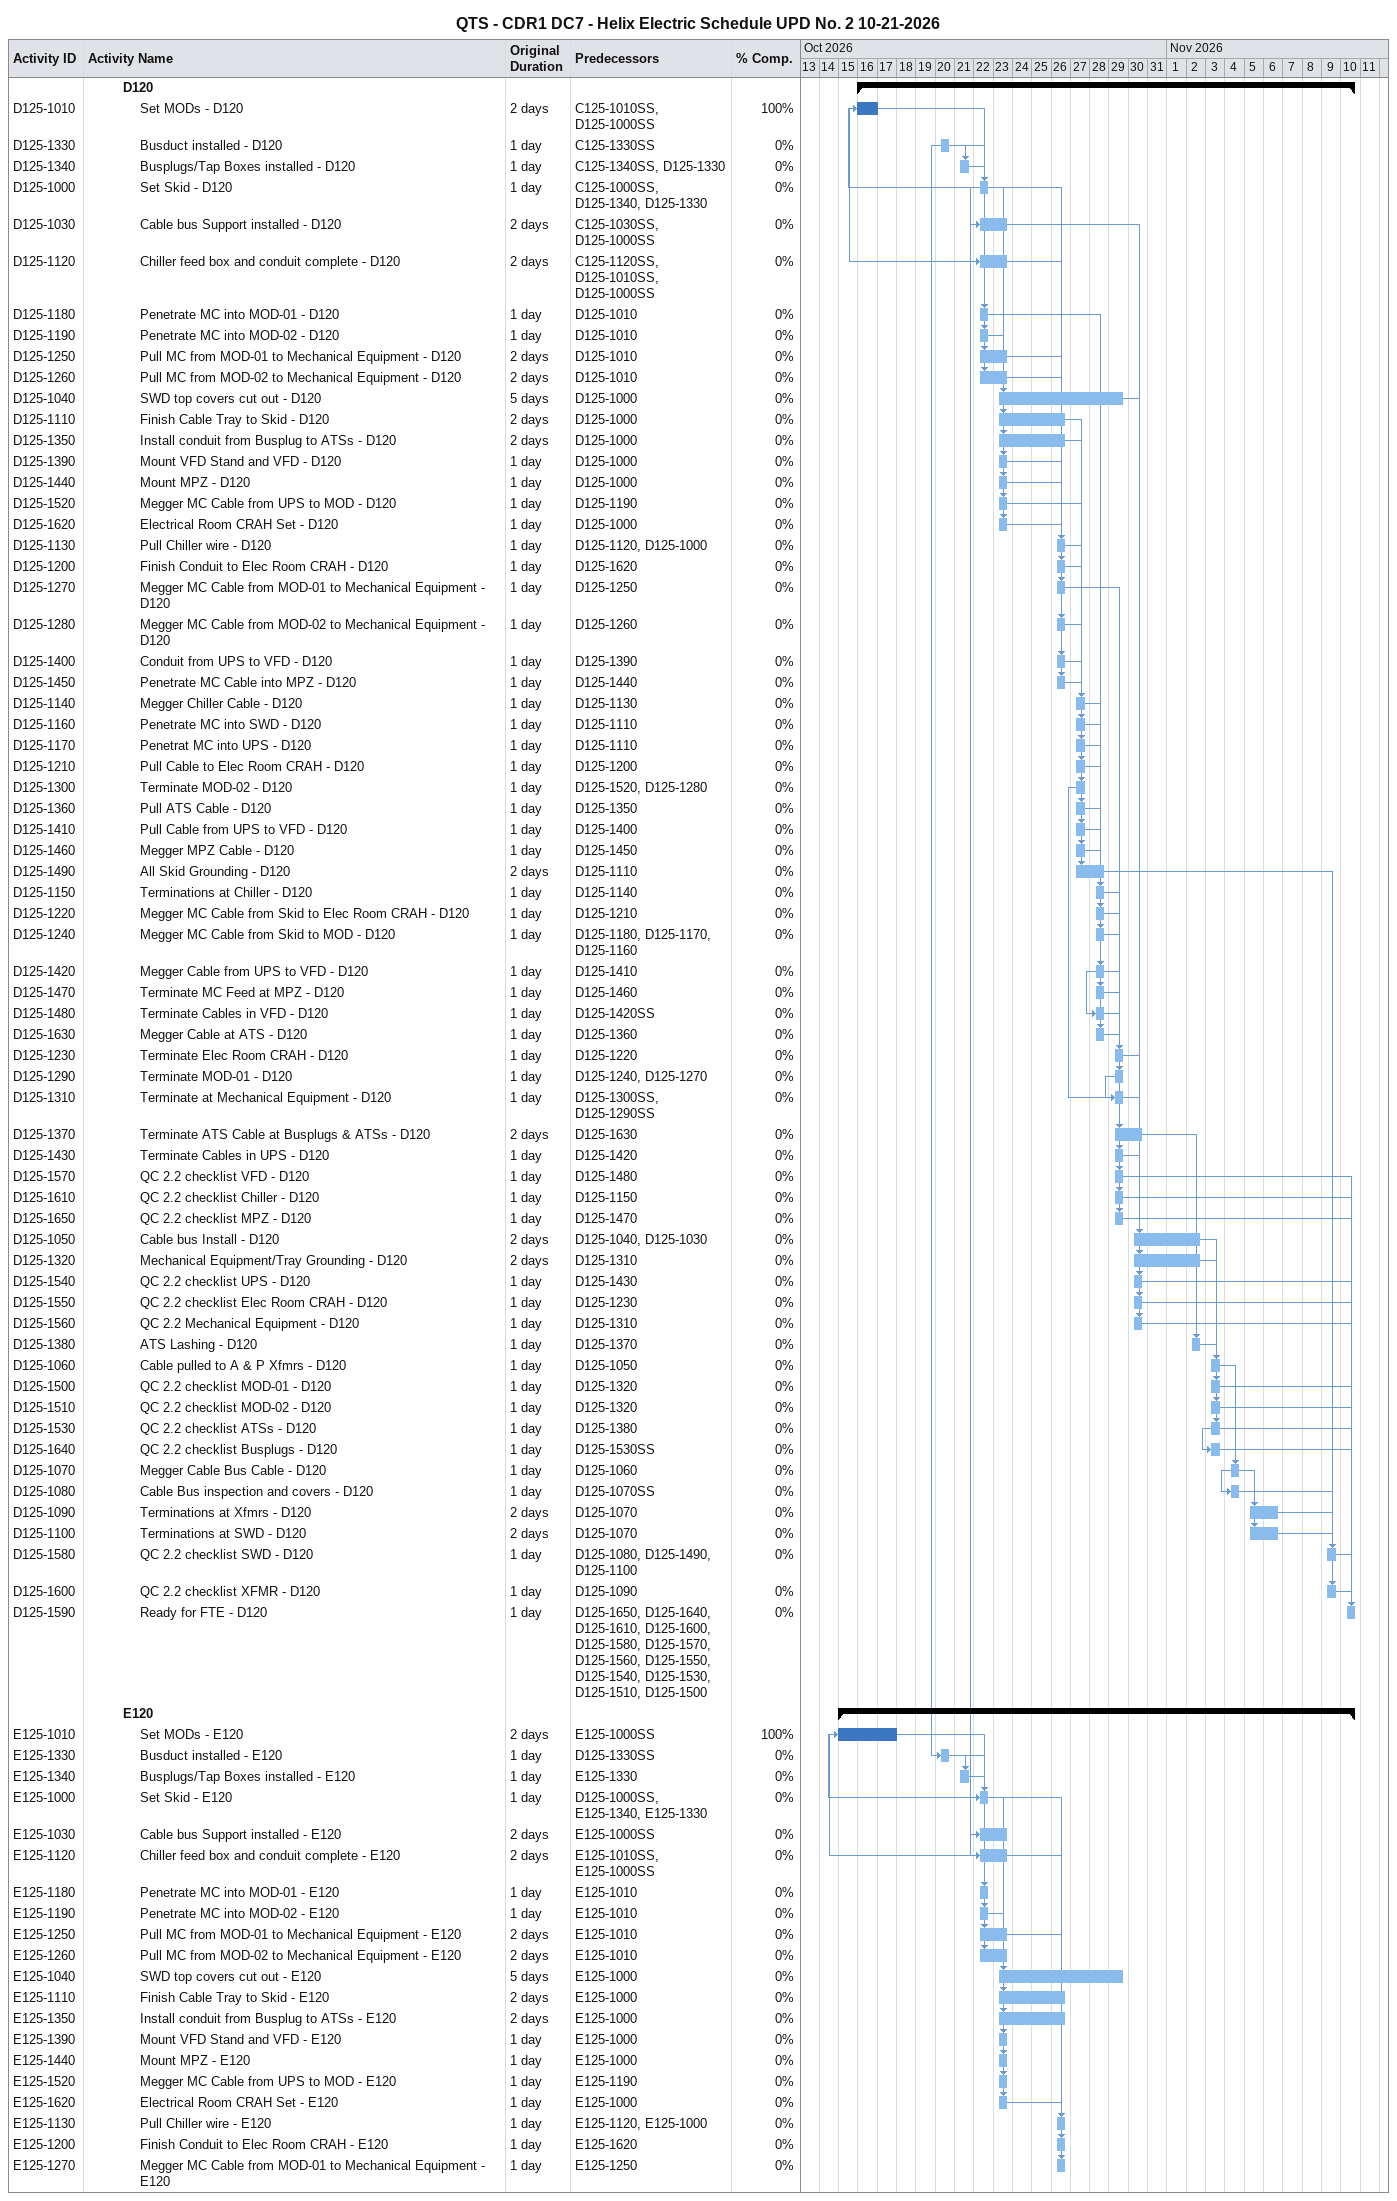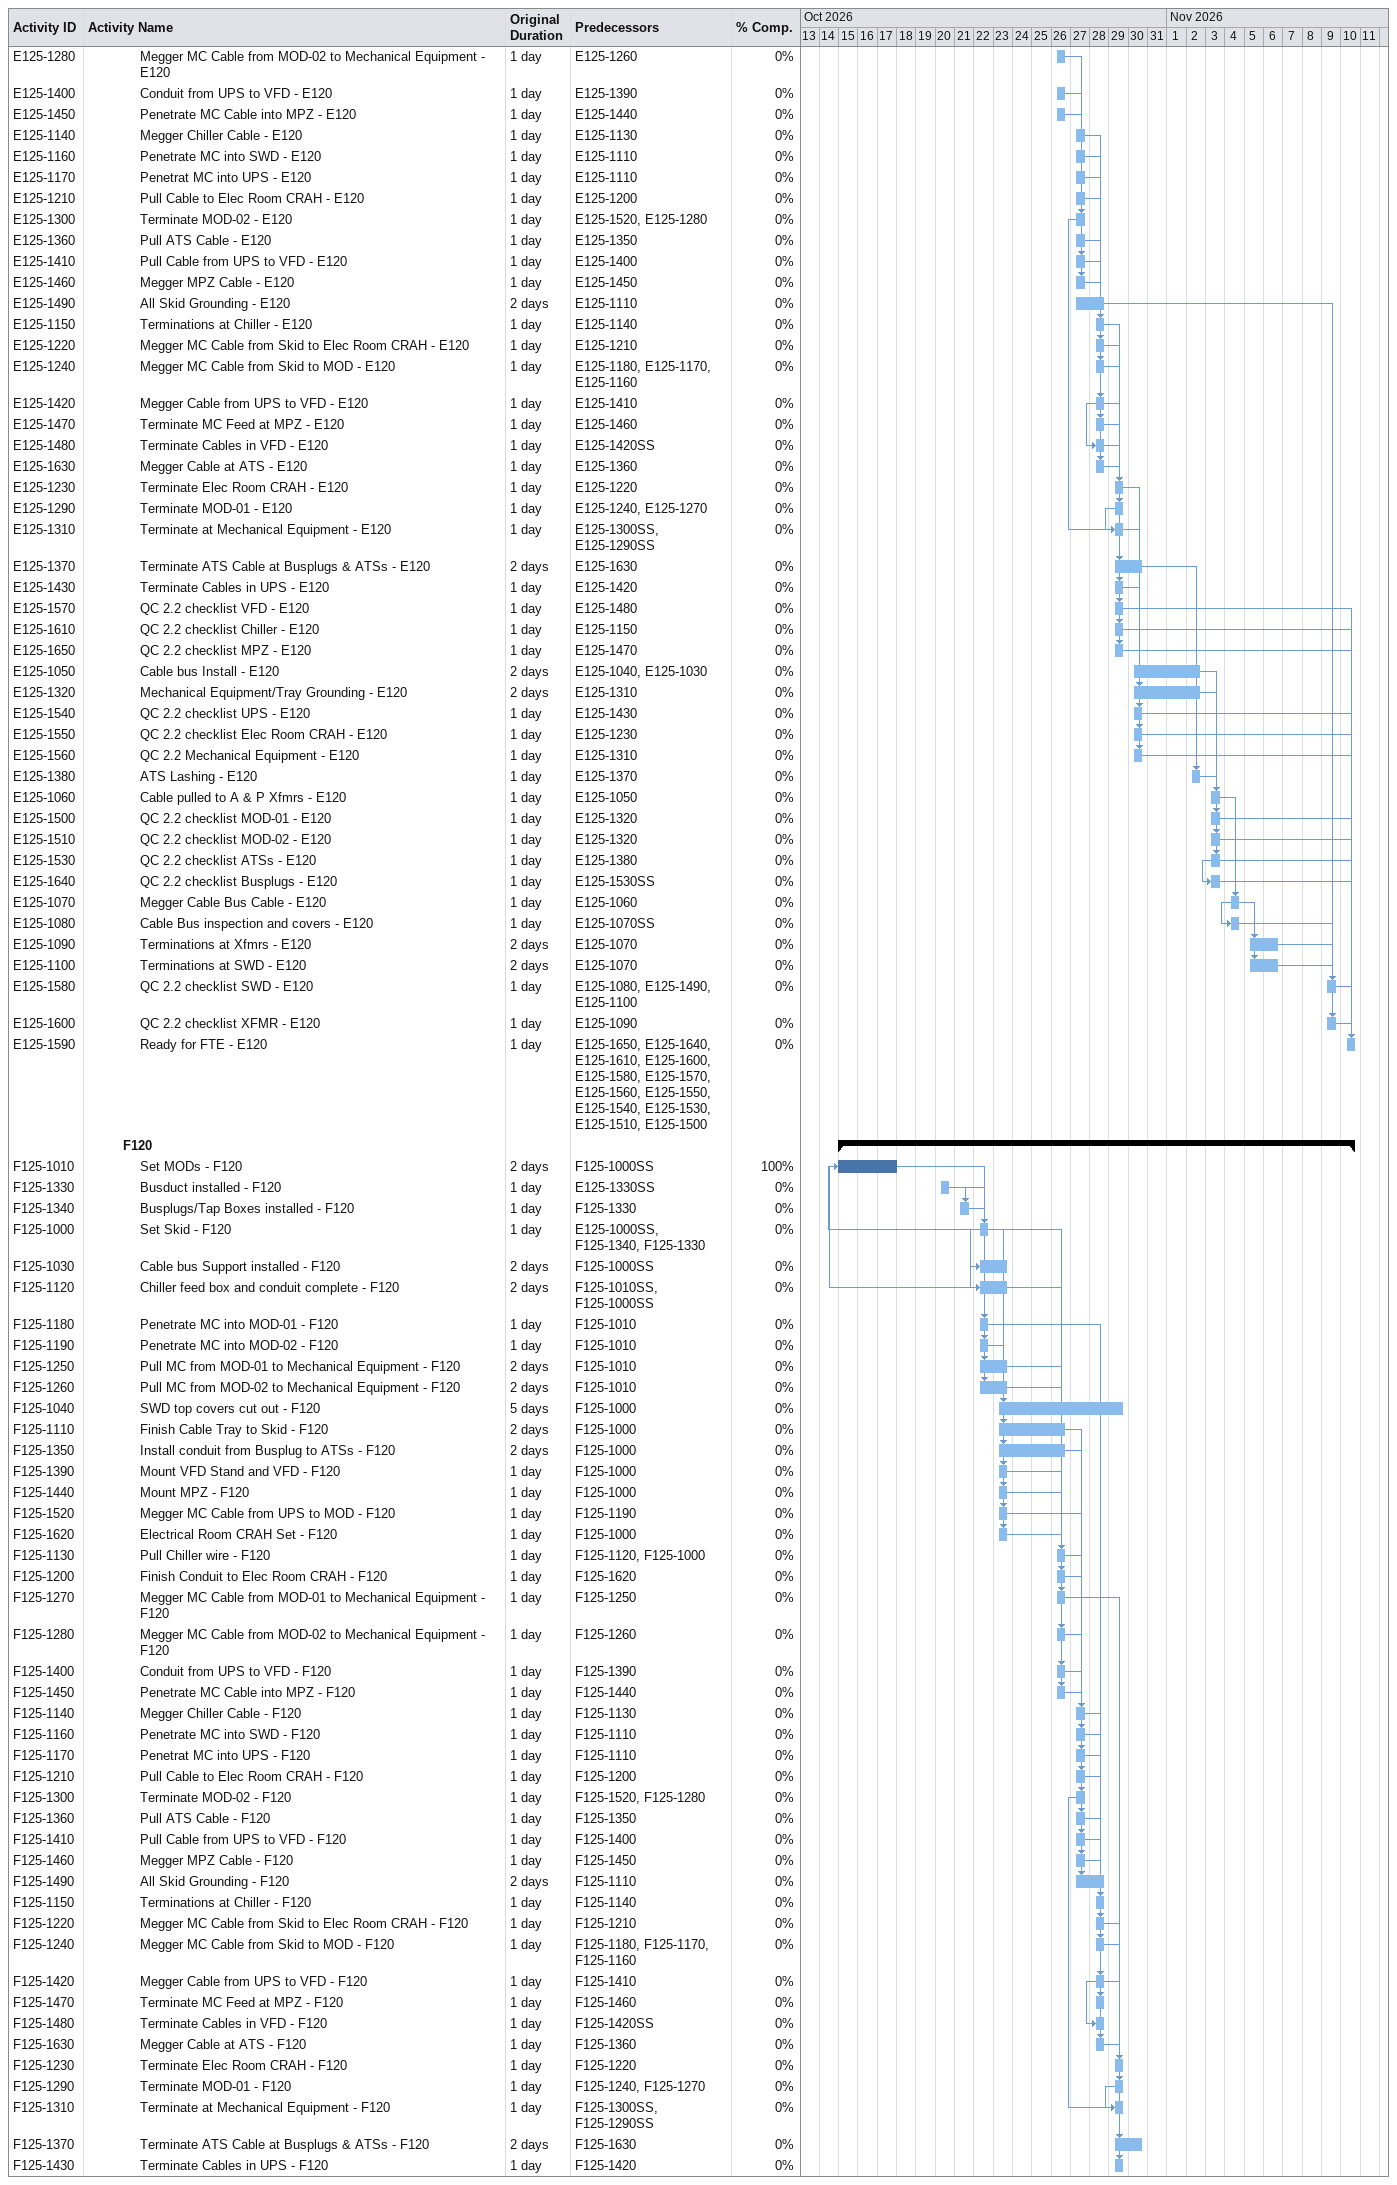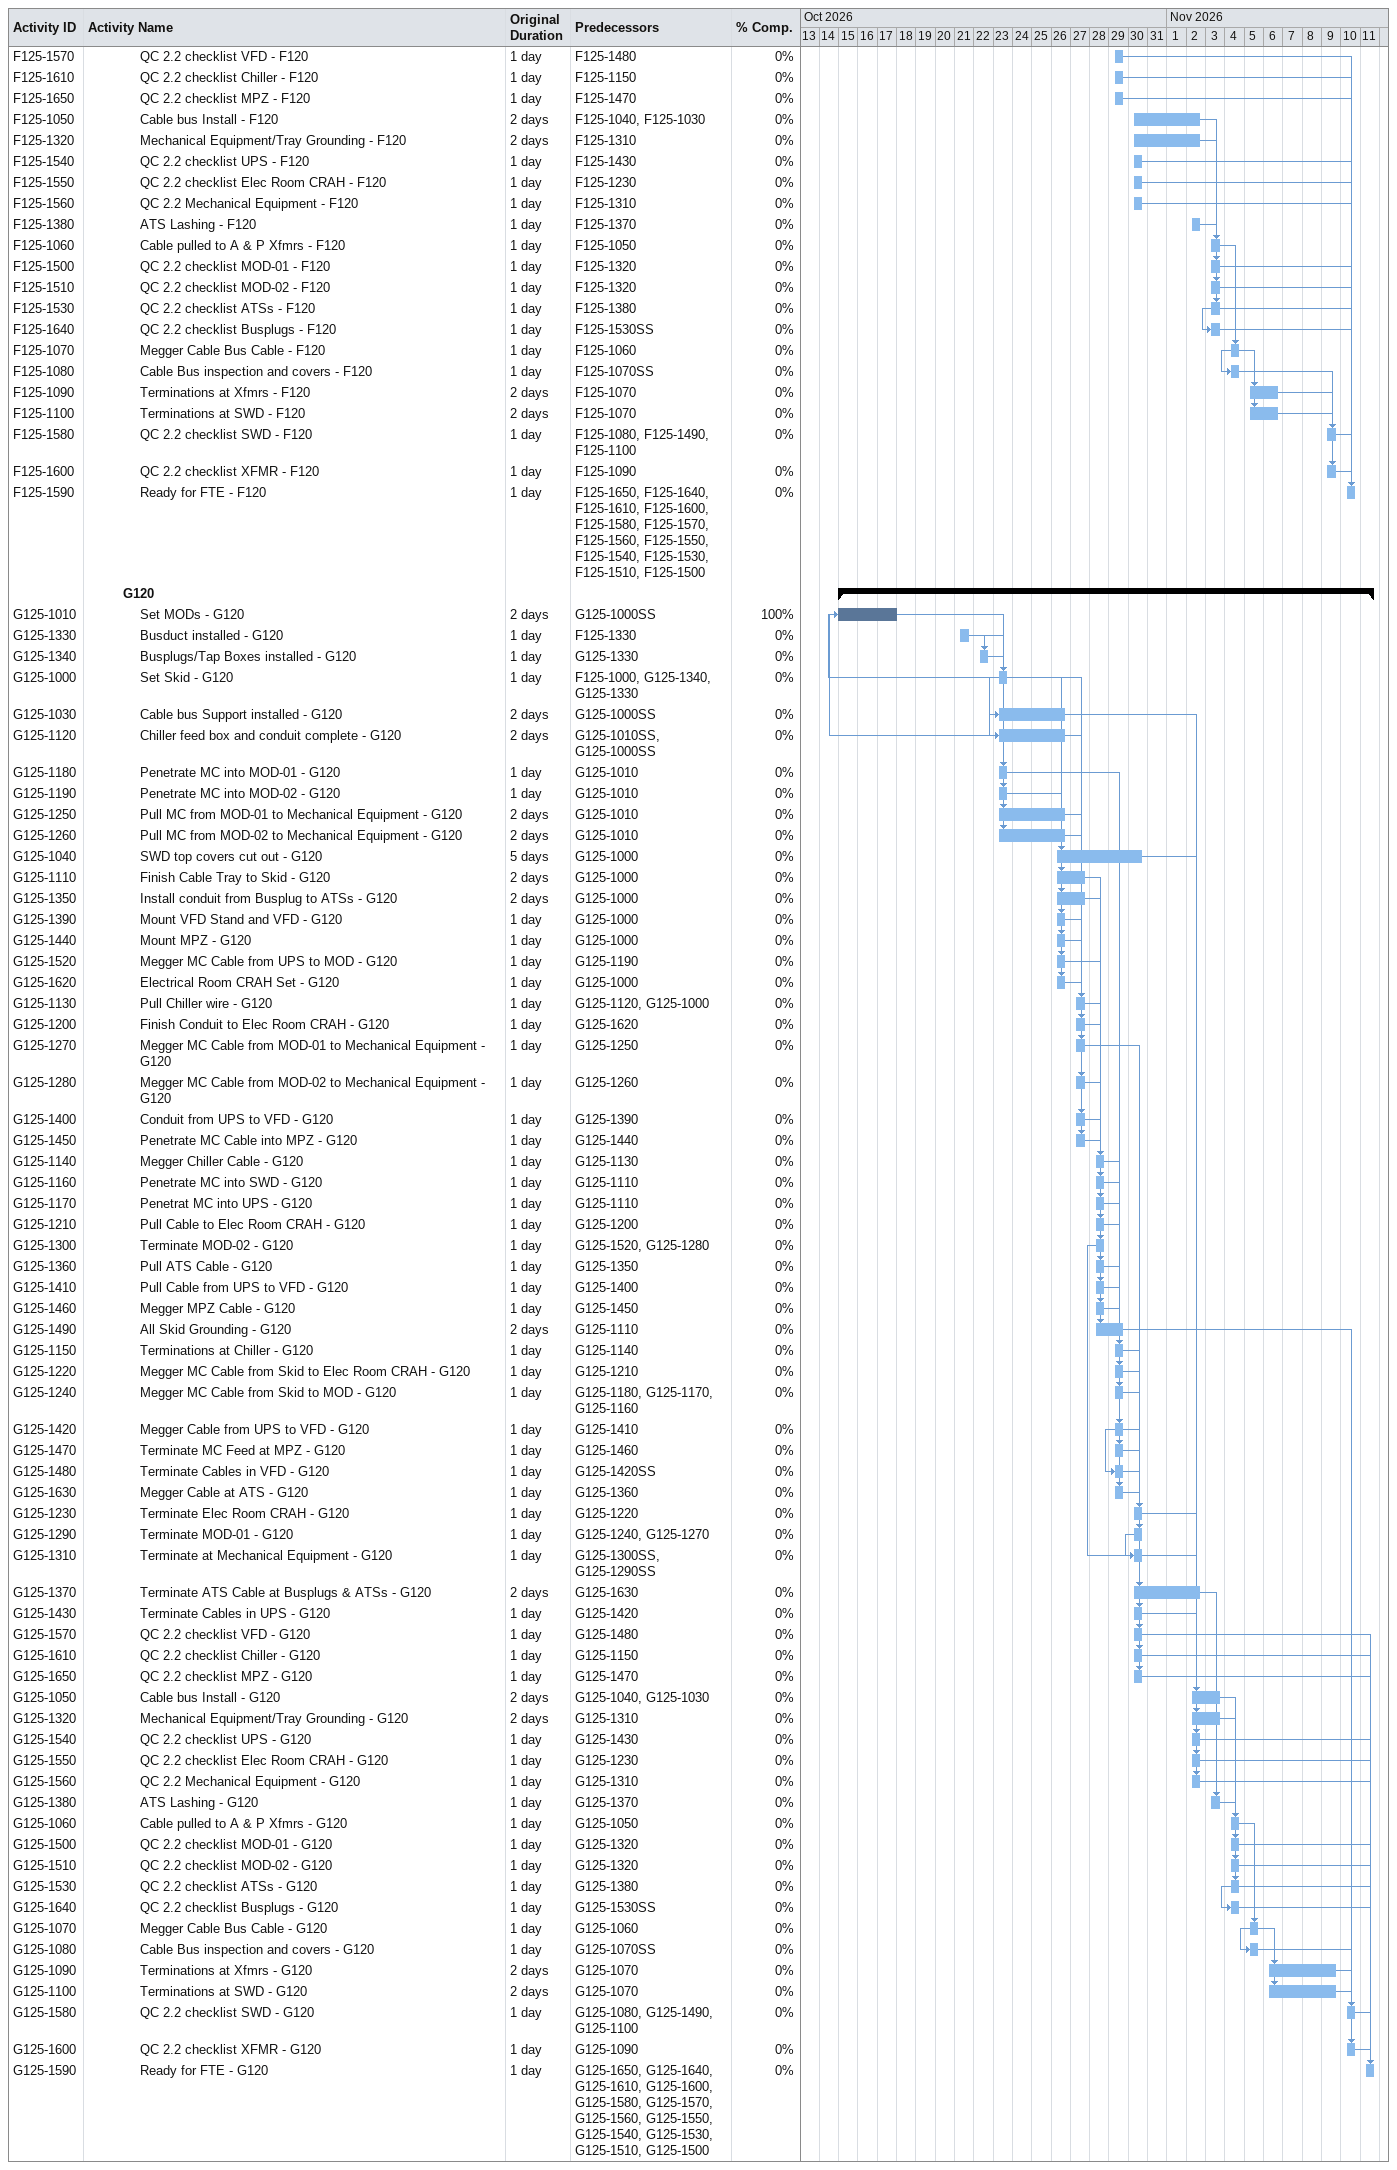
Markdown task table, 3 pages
QTS - CDR1 DC7 - Helix Electric Schedule UPD No. 2 10-21-2026

| ID | Level | Task | Original duration | Start | Finish | Predecessors | % complete |
|---|---|---|---|---|---|---|---|
|  | 3 | **D120** |  | 2026-10-16 | 2026-11-10 |  |  |
| D125-1010 | 4 | Set MODs - D120 | 2d | 2026-10-16 | 2026-10-17 | C125-1010SS, D125-1000SS | 100 |
| D125-1330 | 4 | Busduct installed - D120 | 1d | 2026-10-20 | 2026-10-20 | C125-1330SS | 0 |
| D125-1340 | 4 | Busplugs/Tap Boxes installed - D120 | 1d | 2026-10-21 | 2026-10-21 | C125-1340SS, D125-1330 | 0 |
| D125-1000 | 4 | Set Skid - D120 | 1d | 2026-10-22 | 2026-10-22 | C125-1000SS, D125-1340, D125-1330 | 0 |
| D125-1030 | 4 | Cable bus Support installed - D120 | 2d | 2026-10-22 | 2026-10-23 | C125-1030SS, D125-1000SS | 0 |
| D125-1120 | 4 | Chiller feed box and conduit complete - D120 | 2d | 2026-10-22 | 2026-10-23 | C125-1120SS, D125-1010SS, D125-1000SS | 0 |
| D125-1180 | 4 | Penetrate MC into MOD-01 - D120 | 1d | 2026-10-22 | 2026-10-22 | D125-1010 | 0 |
| D125-1190 | 4 | Penetrate MC into MOD-02 - D120 | 1d | 2026-10-22 | 2026-10-22 | D125-1010 | 0 |
| D125-1250 | 4 | Pull MC from MOD-01 to Mechanical Equipment - D120 | 2d | 2026-10-22 | 2026-10-23 | D125-1010 | 0 |
| D125-1260 | 4 | Pull MC from MOD-02 to Mechanical Equipment - D120 | 2d | 2026-10-22 | 2026-10-23 | D125-1010 | 0 |
| D125-1040 | 4 | SWD top covers cut out - D120 | 5d | 2026-10-23 | 2026-10-29 | D125-1000 | 0 |
| D125-1110 | 4 | Finish Cable Tray to Skid - D120 | 2d | 2026-10-23 | 2026-10-26 | D125-1000 | 0 |
| D125-1350 | 4 | Install conduit from Busplug to ATSs - D120 | 2d | 2026-10-23 | 2026-10-26 | D125-1000 | 0 |
| D125-1390 | 4 | Mount VFD Stand and VFD - D120 | 1d | 2026-10-23 | 2026-10-23 | D125-1000 | 0 |
| D125-1440 | 4 | Mount MPZ - D120 | 1d | 2026-10-23 | 2026-10-23 | D125-1000 | 0 |
| D125-1520 | 4 | Megger MC Cable from UPS to MOD - D120 | 1d | 2026-10-23 | 2026-10-23 | D125-1190 | 0 |
| D125-1620 | 4 | Electrical Room CRAH Set - D120 | 1d | 2026-10-23 | 2026-10-23 | D125-1000 | 0 |
| D125-1130 | 4 | Pull Chiller wire - D120 | 1d | 2026-10-26 | 2026-10-26 | D125-1120, D125-1000 | 0 |
| D125-1200 | 4 | Finish Conduit to Elec Room CRAH - D120 | 1d | 2026-10-26 | 2026-10-26 | D125-1620 | 0 |
| D125-1270 | 4 | Megger MC Cable from MOD-01 to Mechanical Equipment - D120 | 1d | 2026-10-26 | 2026-10-26 | D125-1250 | 0 |
| D125-1280 | 4 | Megger MC Cable from MOD-02 to Mechanical Equipment - D120 | 1d | 2026-10-26 | 2026-10-26 | D125-1260 | 0 |
| D125-1400 | 4 | Conduit from UPS to VFD - D120 | 1d | 2026-10-26 | 2026-10-26 | D125-1390 | 0 |
| D125-1450 | 4 | Penetrate MC Cable into MPZ - D120 | 1d | 2026-10-26 | 2026-10-26 | D125-1440 | 0 |
| D125-1140 | 4 | Megger Chiller Cable - D120 | 1d | 2026-10-27 | 2026-10-27 | D125-1130 | 0 |
| D125-1160 | 4 | Penetrate MC into SWD - D120 | 1d | 2026-10-27 | 2026-10-27 | D125-1110 | 0 |
| D125-1170 | 4 | Penetrat MC into UPS - D120 | 1d | 2026-10-27 | 2026-10-27 | D125-1110 | 0 |
| D125-1210 | 4 | Pull Cable to Elec Room CRAH - D120 | 1d | 2026-10-27 | 2026-10-27 | D125-1200 | 0 |
| D125-1300 | 4 | Terminate MOD-02 - D120 | 1d | 2026-10-27 | 2026-10-27 | D125-1520, D125-1280 | 0 |
| D125-1360 | 4 | Pull ATS Cable - D120 | 1d | 2026-10-27 | 2026-10-27 | D125-1350 | 0 |
| D125-1410 | 4 | Pull Cable from UPS to VFD - D120 | 1d | 2026-10-27 | 2026-10-27 | D125-1400 | 0 |
| D125-1460 | 4 | Megger MPZ Cable - D120 | 1d | 2026-10-27 | 2026-10-27 | D125-1450 | 0 |
| D125-1490 | 4 | All Skid Grounding - D120 | 2d | 2026-10-27 | 2026-10-28 | D125-1110 | 0 |
| D125-1150 | 4 | Terminations at Chiller - D120 | 1d | 2026-10-28 | 2026-10-28 | D125-1140 | 0 |
| D125-1220 | 4 | Megger MC Cable from Skid to Elec Room CRAH - D120 | 1d | 2026-10-28 | 2026-10-28 | D125-1210 | 0 |
| D125-1240 | 4 | Megger MC Cable from Skid to MOD - D120 | 1d | 2026-10-28 | 2026-10-28 | D125-1180, D125-1170, D125-1160 | 0 |
| D125-1420 | 4 | Megger Cable from UPS to VFD - D120 | 1d | 2026-10-28 | 2026-10-28 | D125-1410 | 0 |
| D125-1470 | 4 | Terminate MC Feed at MPZ - D120 | 1d | 2026-10-28 | 2026-10-28 | D125-1460 | 0 |
| D125-1480 | 4 | Terminate Cables in VFD - D120 | 1d | 2026-10-28 | 2026-10-28 | D125-1420SS | 0 |
| D125-1630 | 4 | Megger Cable at ATS - D120 | 1d | 2026-10-28 | 2026-10-28 | D125-1360 | 0 |
| D125-1230 | 4 | Terminate Elec Room CRAH - D120 | 1d | 2026-10-29 | 2026-10-29 | D125-1220 | 0 |
| D125-1290 | 4 | Terminate MOD-01 - D120 | 1d | 2026-10-29 | 2026-10-29 | D125-1240, D125-1270 | 0 |
| D125-1310 | 4 | Terminate at Mechanical Equipment - D120 | 1d | 2026-10-29 | 2026-10-29 | D125-1300SS, D125-1290SS | 0 |
| D125-1370 | 4 | Terminate ATS Cable at Busplugs & ATSs - D120 | 2d | 2026-10-29 | 2026-10-30 | D125-1630 | 0 |
| D125-1430 | 4 | Terminate Cables in UPS - D120 | 1d | 2026-10-29 | 2026-10-29 | D125-1420 | 0 |
| D125-1570 | 4 | QC 2.2 checklist VFD - D120 | 1d | 2026-10-29 | 2026-10-29 | D125-1480 | 0 |
| D125-1610 | 4 | QC 2.2 checklist Chiller - D120 | 1d | 2026-10-29 | 2026-10-29 | D125-1150 | 0 |
| D125-1650 | 4 | QC 2.2 checklist MPZ - D120 | 1d | 2026-10-29 | 2026-10-29 | D125-1470 | 0 |
| D125-1050 | 4 | Cable bus Install - D120 | 2d | 2026-10-30 | 2026-11-02 | D125-1040, D125-1030 | 0 |
| D125-1320 | 4 | Mechanical Equipment/Tray Grounding - D120 | 2d | 2026-10-30 | 2026-11-02 | D125-1310 | 0 |
| D125-1540 | 4 | QC 2.2 checklist UPS - D120 | 1d | 2026-10-30 | 2026-10-30 | D125-1430 | 0 |
| D125-1550 | 4 | QC 2.2 checklist Elec Room CRAH - D120 | 1d | 2026-10-30 | 2026-10-30 | D125-1230 | 0 |
| D125-1560 | 4 | QC 2.2 Mechanical Equipment - D120 | 1d | 2026-10-30 | 2026-10-30 | D125-1310 | 0 |
| D125-1380 | 4 | ATS Lashing - D120 | 1d | 2026-11-02 | 2026-11-02 | D125-1370 | 0 |
| D125-1060 | 4 | Cable pulled to A & P Xfmrs - D120 | 1d | 2026-11-03 | 2026-11-03 | D125-1050 | 0 |
| D125-1500 | 4 | QC 2.2 checklist MOD-01 - D120 | 1d | 2026-11-03 | 2026-11-03 | D125-1320 | 0 |
| D125-1510 | 4 | QC 2.2 checklist MOD-02 - D120 | 1d | 2026-11-03 | 2026-11-03 | D125-1320 | 0 |
| D125-1530 | 4 | QC 2.2 checklist ATSs - D120 | 1d | 2026-11-03 | 2026-11-03 | D125-1380 | 0 |
| D125-1640 | 4 | QC 2.2 checklist Busplugs - D120 | 1d | 2026-11-03 | 2026-11-03 | D125-1530SS | 0 |
| D125-1070 | 4 | Megger Cable Bus Cable - D120 | 1d | 2026-11-04 | 2026-11-04 | D125-1060 | 0 |
| D125-1080 | 4 | Cable Bus inspection and covers - D120 | 1d | 2026-11-04 | 2026-11-04 | D125-1070SS | 0 |
| D125-1090 | 4 | Terminations at Xfmrs - D120 | 2d | 2026-11-05 | 2026-11-06 | D125-1070 | 0 |
| D125-1100 | 4 | Terminations at SWD - D120 | 2d | 2026-11-05 | 2026-11-06 | D125-1070 | 0 |
| D125-1580 | 4 | QC 2.2 checklist SWD - D120 | 1d | 2026-11-09 | 2026-11-09 | D125-1080, D125-1490, D125-1100 | 0 |
| D125-1600 | 4 | QC 2.2 checklist XFMR - D120 | 1d | 2026-11-09 | 2026-11-09 | D125-1090 | 0 |
| D125-1590 | 4 | Ready for FTE - D120 | 1d | 2026-11-10 | 2026-11-10 | D125-1650, D125-1640, D125-1610, D125-1600, D125-1580, D125-1570, D125-1560, D125-1550, D125-1540, D125-1530, D125-1510, D125-1500 | 0 |
|  | 3 | **E120** |  | 2026-10-15 | 2026-11-10 |  |  |
| E125-1010 | 4 | Set MODs - E120 | 2d | 2026-10-15 | 2026-10-18 | E125-1000SS | 100 |
| E125-1330 | 4 | Busduct installed - E120 | 1d | 2026-10-20 | 2026-10-20 | D125-1330SS | 0 |
| E125-1340 | 4 | Busplugs/Tap Boxes installed - E120 | 1d | 2026-10-21 | 2026-10-21 | E125-1330 | 0 |
| E125-1000 | 4 | Set Skid - E120 | 1d | 2026-10-22 | 2026-10-22 | D125-1000SS, E125-1340, E125-1330 | 0 |
| E125-1030 | 4 | Cable bus Support installed - E120 | 2d | 2026-10-22 | 2026-10-23 | E125-1000SS | 0 |
| E125-1120 | 4 | Chiller feed box and conduit complete - E120 | 2d | 2026-10-22 | 2026-10-23 | E125-1010SS, E125-1000SS | 0 |
| E125-1180 | 4 | Penetrate MC into MOD-01 - E120 | 1d | 2026-10-22 | 2026-10-22 | E125-1010 | 0 |
| E125-1190 | 4 | Penetrate MC into MOD-02 - E120 | 1d | 2026-10-22 | 2026-10-22 | E125-1010 | 0 |
| E125-1250 | 4 | Pull MC from MOD-01 to Mechanical Equipment - E120 | 2d | 2026-10-22 | 2026-10-23 | E125-1010 | 0 |
| E125-1260 | 4 | Pull MC from MOD-02 to Mechanical Equipment - E120 | 2d | 2026-10-22 | 2026-10-23 | E125-1010 | 0 |
| E125-1040 | 4 | SWD top covers cut out - E120 | 5d | 2026-10-23 | 2026-10-29 | E125-1000 | 0 |
| E125-1110 | 4 | Finish Cable Tray to Skid - E120 | 2d | 2026-10-23 | 2026-10-26 | E125-1000 | 0 |
| E125-1350 | 4 | Install conduit from Busplug to ATSs - E120 | 2d | 2026-10-23 | 2026-10-26 | E125-1000 | 0 |
| E125-1390 | 4 | Mount VFD Stand and VFD - E120 | 1d | 2026-10-23 | 2026-10-23 | E125-1000 | 0 |
| E125-1440 | 4 | Mount MPZ - E120 | 1d | 2026-10-23 | 2026-10-23 | E125-1000 | 0 |
| E125-1520 | 4 | Megger MC Cable from UPS to MOD - E120 | 1d | 2026-10-23 | 2026-10-23 | E125-1190 | 0 |
| E125-1620 | 4 | Electrical Room CRAH Set - E120 | 1d | 2026-10-23 | 2026-10-23 | E125-1000 | 0 |
| E125-1130 | 4 | Pull Chiller wire - E120 | 1d | 2026-10-26 | 2026-10-26 | E125-1120, E125-1000 | 0 |
| E125-1200 | 4 | Finish Conduit to Elec Room CRAH - E120 | 1d | 2026-10-26 | 2026-10-26 | E125-1620 | 0 |
| E125-1270 | 4 | Megger MC Cable from MOD-01 to Mechanical Equipment - E120 | 1d | 2026-10-26 | 2026-10-26 | E125-1250 | 0 |
| E125-1280 | 4 | Megger MC Cable from MOD-02 to Mechanical Equipment - E120 | 1d | 2026-10-26 | 2026-10-26 | E125-1260 | 0 |
| E125-1400 | 4 | Conduit from UPS to VFD - E120 | 1d | 2026-10-26 | 2026-10-26 | E125-1390 | 0 |
| E125-1450 | 4 | Penetrate MC Cable into MPZ - E120 | 1d | 2026-10-26 | 2026-10-26 | E125-1440 | 0 |
| E125-1140 | 4 | Megger Chiller Cable - E120 | 1d | 2026-10-27 | 2026-10-27 | E125-1130 | 0 |
| E125-1160 | 4 | Penetrate MC into SWD - E120 | 1d | 2026-10-27 | 2026-10-27 | E125-1110 | 0 |
| E125-1170 | 4 | Penetrat MC into UPS - E120 | 1d | 2026-10-27 | 2026-10-27 | E125-1110 | 0 |
| E125-1210 | 4 | Pull Cable to Elec Room CRAH - E120 | 1d | 2026-10-27 | 2026-10-27 | E125-1200 | 0 |
| E125-1300 | 4 | Terminate MOD-02 - E120 | 1d | 2026-10-27 | 2026-10-27 | E125-1520, E125-1280 | 0 |
| E125-1360 | 4 | Pull ATS Cable - E120 | 1d | 2026-10-27 | 2026-10-27 | E125-1350 | 0 |
| E125-1410 | 4 | Pull Cable from UPS to VFD - E120 | 1d | 2026-10-27 | 2026-10-27 | E125-1400 | 0 |
| E125-1460 | 4 | Megger MPZ Cable - E120 | 1d | 2026-10-27 | 2026-10-27 | E125-1450 | 0 |
| E125-1490 | 4 | All Skid Grounding - E120 | 2d | 2026-10-27 | 2026-10-28 | E125-1110 | 0 |
| E125-1150 | 4 | Terminations at Chiller - E120 | 1d | 2026-10-28 | 2026-10-28 | E125-1140 | 0 |
| E125-1220 | 4 | Megger MC Cable from Skid to Elec Room CRAH - E120 | 1d | 2026-10-28 | 2026-10-28 | E125-1210 | 0 |
| E125-1240 | 4 | Megger MC Cable from Skid to MOD - E120 | 1d | 2026-10-28 | 2026-10-28 | E125-1180, E125-1170, E125-1160 | 0 |
| E125-1420 | 4 | Megger Cable from UPS to VFD - E120 | 1d | 2026-10-28 | 2026-10-28 | E125-1410 | 0 |
| E125-1470 | 4 | Terminate MC Feed at MPZ - E120 | 1d | 2026-10-28 | 2026-10-28 | E125-1460 | 0 |
| E125-1480 | 4 | Terminate Cables in VFD - E120 | 1d | 2026-10-28 | 2026-10-28 | E125-1420SS | 0 |
| E125-1630 | 4 | Megger Cable at ATS - E120 | 1d | 2026-10-28 | 2026-10-28 | E125-1360 | 0 |
| E125-1230 | 4 | Terminate Elec Room CRAH - E120 | 1d | 2026-10-29 | 2026-10-29 | E125-1220 | 0 |
| E125-1290 | 4 | Terminate MOD-01 - E120 | 1d | 2026-10-29 | 2026-10-29 | E125-1240, E125-1270 | 0 |
| E125-1310 | 4 | Terminate at Mechanical Equipment - E120 | 1d | 2026-10-29 | 2026-10-29 | E125-1300SS, E125-1290SS | 0 |
| E125-1370 | 4 | Terminate ATS Cable at Busplugs & ATSs - E120 | 2d | 2026-10-29 | 2026-10-30 | E125-1630 | 0 |
| E125-1430 | 4 | Terminate Cables in UPS - E120 | 1d | 2026-10-29 | 2026-10-29 | E125-1420 | 0 |
| E125-1570 | 4 | QC 2.2 checklist VFD - E120 | 1d | 2026-10-29 | 2026-10-29 | E125-1480 | 0 |
| E125-1610 | 4 | QC 2.2 checklist Chiller - E120 | 1d | 2026-10-29 | 2026-10-29 | E125-1150 | 0 |
| E125-1650 | 4 | QC 2.2 checklist MPZ - E120 | 1d | 2026-10-29 | 2026-10-29 | E125-1470 | 0 |
| E125-1050 | 4 | Cable bus Install - E120 | 2d | 2026-10-30 | 2026-11-02 | E125-1040, E125-1030 | 0 |
| E125-1320 | 4 | Mechanical Equipment/Tray Grounding - E120 | 2d | 2026-10-30 | 2026-11-02 | E125-1310 | 0 |
| E125-1540 | 4 | QC 2.2 checklist UPS - E120 | 1d | 2026-10-30 | 2026-10-30 | E125-1430 | 0 |
| E125-1550 | 4 | QC 2.2 checklist Elec Room CRAH - E120 | 1d | 2026-10-30 | 2026-10-30 | E125-1230 | 0 |
| E125-1560 | 4 | QC 2.2 Mechanical Equipment - E120 | 1d | 2026-10-30 | 2026-10-30 | E125-1310 | 0 |
| E125-1380 | 4 | ATS Lashing - E120 | 1d | 2026-11-02 | 2026-11-02 | E125-1370 | 0 |
| E125-1060 | 4 | Cable pulled to A & P Xfmrs - E120 | 1d | 2026-11-03 | 2026-11-03 | E125-1050 | 0 |
| E125-1500 | 4 | QC 2.2 checklist MOD-01 - E120 | 1d | 2026-11-03 | 2026-11-03 | E125-1320 | 0 |
| E125-1510 | 4 | QC 2.2 checklist MOD-02 - E120 | 1d | 2026-11-03 | 2026-11-03 | E125-1320 | 0 |
| E125-1530 | 4 | QC 2.2 checklist ATSs - E120 | 1d | 2026-11-03 | 2026-11-03 | E125-1380 | 0 |
| E125-1640 | 4 | QC 2.2 checklist Busplugs - E120 | 1d | 2026-11-03 | 2026-11-03 | E125-1530SS | 0 |
| E125-1070 | 4 | Megger Cable Bus Cable - E120 | 1d | 2026-11-04 | 2026-11-04 | E125-1060 | 0 |
| E125-1080 | 4 | Cable Bus inspection and covers - E120 | 1d | 2026-11-04 | 2026-11-04 | E125-1070SS | 0 |
| E125-1090 | 4 | Terminations at Xfmrs - E120 | 2d | 2026-11-05 | 2026-11-06 | E125-1070 | 0 |
| E125-1100 | 4 | Terminations at SWD - E120 | 2d | 2026-11-05 | 2026-11-06 | E125-1070 | 0 |
| E125-1580 | 4 | QC 2.2 checklist SWD - E120 | 1d | 2026-11-09 | 2026-11-09 | E125-1080, E125-1490, E125-1100 | 0 |
| E125-1600 | 4 | QC 2.2 checklist XFMR - E120 | 1d | 2026-11-09 | 2026-11-09 | E125-1090 | 0 |
| E125-1590 | 4 | Ready for FTE - E120 | 1d | 2026-11-10 | 2026-11-10 | E125-1650, E125-1640, E125-1610, E125-1600, E125-1580, E125-1570, E125-1560, E125-1550, E125-1540, E125-1530, E125-1510, E125-1500 | 0 |
|  | 3 | **F120** |  | 2026-10-15 | 2026-11-10 |  |  |
| F125-1010 | 4 | Set MODs - F120 | 2d | 2026-10-15 | 2026-10-18 | F125-1000SS | 100 |
| F125-1330 | 4 | Busduct installed - F120 | 1d | 2026-10-20 | 2026-10-20 | E125-1330SS | 0 |
| F125-1340 | 4 | Busplugs/Tap Boxes installed - F120 | 1d | 2026-10-21 | 2026-10-21 | F125-1330 | 0 |
| F125-1000 | 4 | Set Skid - F120 | 1d | 2026-10-22 | 2026-10-22 | E125-1000SS, F125-1340, F125-1330 | 0 |
| F125-1030 | 4 | Cable bus Support installed - F120 | 2d | 2026-10-22 | 2026-10-23 | F125-1000SS | 0 |
| F125-1120 | 4 | Chiller feed box and conduit complete - F120 | 2d | 2026-10-22 | 2026-10-23 | F125-1010SS, F125-1000SS | 0 |
| F125-1180 | 4 | Penetrate MC into MOD-01 - F120 | 1d | 2026-10-22 | 2026-10-22 | F125-1010 | 0 |
| F125-1190 | 4 | Penetrate MC into MOD-02 - F120 | 1d | 2026-10-22 | 2026-10-22 | F125-1010 | 0 |
| F125-1250 | 4 | Pull MC from MOD-01 to Mechanical Equipment - F120 | 2d | 2026-10-22 | 2026-10-23 | F125-1010 | 0 |
| F125-1260 | 4 | Pull MC from MOD-02 to Mechanical Equipment - F120 | 2d | 2026-10-22 | 2026-10-23 | F125-1010 | 0 |
| F125-1040 | 4 | SWD top covers cut out - F120 | 5d | 2026-10-23 | 2026-10-29 | F125-1000 | 0 |
| F125-1110 | 4 | Finish Cable Tray to Skid - F120 | 2d | 2026-10-23 | 2026-10-26 | F125-1000 | 0 |
| F125-1350 | 4 | Install conduit from Busplug to ATSs - F120 | 2d | 2026-10-23 | 2026-10-26 | F125-1000 | 0 |
| F125-1390 | 4 | Mount VFD Stand and VFD - F120 | 1d | 2026-10-23 | 2026-10-23 | F125-1000 | 0 |
| F125-1440 | 4 | Mount MPZ - F120 | 1d | 2026-10-23 | 2026-10-23 | F125-1000 | 0 |
| F125-1520 | 4 | Megger MC Cable from UPS to MOD - F120 | 1d | 2026-10-23 | 2026-10-23 | F125-1190 | 0 |
| F125-1620 | 4 | Electrical Room CRAH Set - F120 | 1d | 2026-10-23 | 2026-10-23 | F125-1000 | 0 |
| F125-1130 | 4 | Pull Chiller wire - F120 | 1d | 2026-10-26 | 2026-10-26 | F125-1120, F125-1000 | 0 |
| F125-1200 | 4 | Finish Conduit to Elec Room CRAH - F120 | 1d | 2026-10-26 | 2026-10-26 | F125-1620 | 0 |
| F125-1270 | 4 | Megger MC Cable from MOD-01 to Mechanical Equipment - F120 | 1d | 2026-10-26 | 2026-10-26 | F125-1250 | 0 |
| F125-1280 | 4 | Megger MC Cable from MOD-02 to Mechanical Equipment - F120 | 1d | 2026-10-26 | 2026-10-26 | F125-1260 | 0 |
| F125-1400 | 4 | Conduit from UPS to VFD - F120 | 1d | 2026-10-26 | 2026-10-26 | F125-1390 | 0 |
| F125-1450 | 4 | Penetrate MC Cable into MPZ - F120 | 1d | 2026-10-26 | 2026-10-26 | F125-1440 | 0 |
| F125-1140 | 4 | Megger Chiller Cable - F120 | 1d | 2026-10-27 | 2026-10-27 | F125-1130 | 0 |
| F125-1160 | 4 | Penetrate MC into SWD - F120 | 1d | 2026-10-27 | 2026-10-27 | F125-1110 | 0 |
| F125-1170 | 4 | Penetrat MC into UPS - F120 | 1d | 2026-10-27 | 2026-10-27 | F125-1110 | 0 |
| F125-1210 | 4 | Pull Cable to Elec Room CRAH - F120 | 1d | 2026-10-27 | 2026-10-27 | F125-1200 | 0 |
| F125-1300 | 4 | Terminate MOD-02 - F120 | 1d | 2026-10-27 | 2026-10-27 | F125-1520, F125-1280 | 0 |
| F125-1360 | 4 | Pull ATS Cable - F120 | 1d | 2026-10-27 | 2026-10-27 | F125-1350 | 0 |
| F125-1410 | 4 | Pull Cable from UPS to VFD - F120 | 1d | 2026-10-27 | 2026-10-27 | F125-1400 | 0 |
| F125-1460 | 4 | Megger MPZ Cable - F120 | 1d | 2026-10-27 | 2026-10-27 | F125-1450 | 0 |
| F125-1490 | 4 | All Skid Grounding - F120 | 2d | 2026-10-27 | 2026-10-28 | F125-1110 | 0 |
| F125-1150 | 4 | Terminations at Chiller - F120 | 1d | 2026-10-28 | 2026-10-28 | F125-1140 | 0 |
| F125-1220 | 4 | Megger MC Cable from Skid to Elec Room CRAH - F120 | 1d | 2026-10-28 | 2026-10-28 | F125-1210 | 0 |
| F125-1240 | 4 | Megger MC Cable from Skid to MOD - F120 | 1d | 2026-10-28 | 2026-10-28 | F125-1180, F125-1170, F125-1160 | 0 |
| F125-1420 | 4 | Megger Cable from UPS to VFD - F120 | 1d | 2026-10-28 | 2026-10-28 | F125-1410 | 0 |
| F125-1470 | 4 | Terminate MC Feed at MPZ - F120 | 1d | 2026-10-28 | 2026-10-28 | F125-1460 | 0 |
| F125-1480 | 4 | Terminate Cables in VFD - F120 | 1d | 2026-10-28 | 2026-10-28 | F125-1420SS | 0 |
| F125-1630 | 4 | Megger Cable at ATS - F120 | 1d | 2026-10-28 | 2026-10-28 | F125-1360 | 0 |
| F125-1230 | 4 | Terminate Elec Room CRAH - F120 | 1d | 2026-10-29 | 2026-10-29 | F125-1220 | 0 |
| F125-1290 | 4 | Terminate MOD-01 - F120 | 1d | 2026-10-29 | 2026-10-29 | F125-1240, F125-1270 | 0 |
| F125-1310 | 4 | Terminate at Mechanical Equipment - F120 | 1d | 2026-10-29 | 2026-10-29 | F125-1300SS, F125-1290SS | 0 |
| F125-1370 | 4 | Terminate ATS Cable at Busplugs & ATSs - F120 | 2d | 2026-10-29 | 2026-10-30 | F125-1630 | 0 |
| F125-1430 | 4 | Terminate Cables in UPS - F120 | 1d | 2026-10-29 | 2026-10-29 | F125-1420 | 0 |
| F125-1570 | 4 | QC 2.2 checklist VFD - F120 | 1d | 2026-10-29 | 2026-10-29 | F125-1480 | 0 |
| F125-1610 | 4 | QC 2.2 checklist Chiller - F120 | 1d | 2026-10-29 | 2026-10-29 | F125-1150 | 0 |
| F125-1650 | 4 | QC 2.2 checklist MPZ - F120 | 1d | 2026-10-29 | 2026-10-29 | F125-1470 | 0 |
| F125-1050 | 4 | Cable bus Install - F120 | 2d | 2026-10-30 | 2026-11-02 | F125-1040, F125-1030 | 0 |
| F125-1320 | 4 | Mechanical Equipment/Tray Grounding - F120 | 2d | 2026-10-30 | 2026-11-02 | F125-1310 | 0 |
| F125-1540 | 4 | QC 2.2 checklist UPS - F120 | 1d | 2026-10-30 | 2026-10-30 | F125-1430 | 0 |
| F125-1550 | 4 | QC 2.2 checklist Elec Room CRAH - F120 | 1d | 2026-10-30 | 2026-10-30 | F125-1230 | 0 |
| F125-1560 | 4 | QC 2.2 Mechanical Equipment - F120 | 1d | 2026-10-30 | 2026-10-30 | F125-1310 | 0 |
| F125-1380 | 4 | ATS Lashing - F120 | 1d | 2026-11-02 | 2026-11-02 | F125-1370 | 0 |
| F125-1060 | 4 | Cable pulled to A & P Xfmrs - F120 | 1d | 2026-11-03 | 2026-11-03 | F125-1050 | 0 |
| F125-1500 | 4 | QC 2.2 checklist MOD-01 - F120 | 1d | 2026-11-03 | 2026-11-03 | F125-1320 | 0 |
| F125-1510 | 4 | QC 2.2 checklist MOD-02 - F120 | 1d | 2026-11-03 | 2026-11-03 | F125-1320 | 0 |
| F125-1530 | 4 | QC 2.2 checklist ATSs - F120 | 1d | 2026-11-03 | 2026-11-03 | F125-1380 | 0 |
| F125-1640 | 4 | QC 2.2 checklist Busplugs - F120 | 1d | 2026-11-03 | 2026-11-03 | F125-1530SS | 0 |
| F125-1070 | 4 | Megger Cable Bus Cable - F120 | 1d | 2026-11-04 | 2026-11-04 | F125-1060 | 0 |
| F125-1080 | 4 | Cable Bus inspection and covers - F120 | 1d | 2026-11-04 | 2026-11-04 | F125-1070SS | 0 |
| F125-1090 | 4 | Terminations at Xfmrs - F120 | 2d | 2026-11-05 | 2026-11-06 | F125-1070 | 0 |
| F125-1100 | 4 | Terminations at SWD - F120 | 2d | 2026-11-05 | 2026-11-06 | F125-1070 | 0 |
| F125-1580 | 4 | QC 2.2 checklist SWD - F120 | 1d | 2026-11-09 | 2026-11-09 | F125-1080, F125-1490, F125-1100 | 0 |
| F125-1600 | 4 | QC 2.2 checklist XFMR - F120 | 1d | 2026-11-09 | 2026-11-09 | F125-1090 | 0 |
| F125-1590 | 4 | Ready for FTE - F120 | 1d | 2026-11-10 | 2026-11-10 | F125-1650, F125-1640, F125-1610, F125-1600, F125-1580, F125-1570, F125-1560, F125-1550, F125-1540, F125-1530, F125-1510, F125-1500 | 0 |
|  | 3 | **G120** |  | 2026-10-15 | 2026-11-11 |  |  |
| G125-1010 | 4 | Set MODs - G120 | 2d | 2026-10-15 | 2026-10-18 | G125-1000SS | 100 |
| G125-1330 | 4 | Busduct installed - G120 | 1d | 2026-10-21 | 2026-10-21 | F125-1330 | 0 |
| G125-1340 | 4 | Busplugs/Tap Boxes installed - G120 | 1d | 2026-10-22 | 2026-10-22 | G125-1330 | 0 |
| G125-1000 | 4 | Set Skid - G120 | 1d | 2026-10-23 | 2026-10-23 | F125-1000, G125-1340, G125-1330 | 0 |
| G125-1030 | 4 | Cable bus Support installed - G120 | 2d | 2026-10-23 | 2026-10-26 | G125-1000SS | 0 |
| G125-1120 | 4 | Chiller feed box and conduit complete - G120 | 2d | 2026-10-23 | 2026-10-26 | G125-1010SS, G125-1000SS | 0 |
| G125-1180 | 4 | Penetrate MC into MOD-01 - G120 | 1d | 2026-10-23 | 2026-10-23 | G125-1010 | 0 |
| G125-1190 | 4 | Penetrate MC into MOD-02 - G120 | 1d | 2026-10-23 | 2026-10-23 | G125-1010 | 0 |
| G125-1250 | 4 | Pull MC from MOD-01 to Mechanical Equipment - G120 | 2d | 2026-10-23 | 2026-10-26 | G125-1010 | 0 |
| G125-1260 | 4 | Pull MC from MOD-02 to Mechanical Equipment - G120 | 2d | 2026-10-23 | 2026-10-26 | G125-1010 | 0 |
| G125-1040 | 4 | SWD top covers cut out - G120 | 5d | 2026-10-26 | 2026-10-30 | G125-1000 | 0 |
| G125-1110 | 4 | Finish Cable Tray to Skid - G120 | 2d | 2026-10-26 | 2026-10-27 | G125-1000 | 0 |
| G125-1350 | 4 | Install conduit from Busplug to ATSs - G120 | 2d | 2026-10-26 | 2026-10-27 | G125-1000 | 0 |
| G125-1390 | 4 | Mount VFD Stand and VFD - G120 | 1d | 2026-10-26 | 2026-10-26 | G125-1000 | 0 |
| G125-1440 | 4 | Mount MPZ - G120 | 1d | 2026-10-26 | 2026-10-26 | G125-1000 | 0 |
| G125-1520 | 4 | Megger MC Cable from UPS to MOD - G120 | 1d | 2026-10-26 | 2026-10-26 | G125-1190 | 0 |
| G125-1620 | 4 | Electrical Room CRAH Set - G120 | 1d | 2026-10-26 | 2026-10-26 | G125-1000 | 0 |
| G125-1130 | 4 | Pull Chiller wire - G120 | 1d | 2026-10-27 | 2026-10-27 | G125-1120, G125-1000 | 0 |
| G125-1200 | 4 | Finish Conduit to Elec Room CRAH - G120 | 1d | 2026-10-27 | 2026-10-27 | G125-1620 | 0 |
| G125-1270 | 4 | Megger MC Cable from MOD-01 to Mechanical Equipment - G120 | 1d | 2026-10-27 | 2026-10-27 | G125-1250 | 0 |
| G125-1280 | 4 | Megger MC Cable from MOD-02 to Mechanical Equipment - G120 | 1d | 2026-10-27 | 2026-10-27 | G125-1260 | 0 |
| G125-1400 | 4 | Conduit from UPS to VFD - G120 | 1d | 2026-10-27 | 2026-10-27 | G125-1390 | 0 |
| G125-1450 | 4 | Penetrate MC Cable into MPZ - G120 | 1d | 2026-10-27 | 2026-10-27 | G125-1440 | 0 |
| G125-1140 | 4 | Megger Chiller Cable - G120 | 1d | 2026-10-28 | 2026-10-28 | G125-1130 | 0 |
| G125-1160 | 4 | Penetrate MC into SWD - G120 | 1d | 2026-10-28 | 2026-10-28 | G125-1110 | 0 |
| G125-1170 | 4 | Penetrat MC into UPS - G120 | 1d | 2026-10-28 | 2026-10-28 | G125-1110 | 0 |
| G125-1210 | 4 | Pull Cable to Elec Room CRAH - G120 | 1d | 2026-10-28 | 2026-10-28 | G125-1200 | 0 |
| G125-1300 | 4 | Terminate MOD-02 - G120 | 1d | 2026-10-28 | 2026-10-28 | G125-1520, G125-1280 | 0 |
| G125-1360 | 4 | Pull ATS Cable - G120 | 1d | 2026-10-28 | 2026-10-28 | G125-1350 | 0 |
| G125-1410 | 4 | Pull Cable from UPS to VFD - G120 | 1d | 2026-10-28 | 2026-10-28 | G125-1400 | 0 |
| G125-1460 | 4 | Megger MPZ Cable - G120 | 1d | 2026-10-28 | 2026-10-28 | G125-1450 | 0 |
| G125-1490 | 4 | All Skid Grounding - G120 | 2d | 2026-10-28 | 2026-10-29 | G125-1110 | 0 |
| G125-1150 | 4 | Terminations at Chiller - G120 | 1d | 2026-10-29 | 2026-10-29 | G125-1140 | 0 |
| G125-1220 | 4 | Megger MC Cable from Skid to Elec Room CRAH - G120 | 1d | 2026-10-29 | 2026-10-29 | G125-1210 | 0 |
| G125-1240 | 4 | Megger MC Cable from Skid to MOD - G120 | 1d | 2026-10-29 | 2026-10-29 | G125-1180, G125-1170, G125-1160 | 0 |
| G125-1420 | 4 | Megger Cable from UPS to VFD - G120 | 1d | 2026-10-29 | 2026-10-29 | G125-1410 | 0 |
| G125-1470 | 4 | Terminate MC Feed at MPZ - G120 | 1d | 2026-10-29 | 2026-10-29 | G125-1460 | 0 |
| G125-1480 | 4 | Terminate Cables in VFD - G120 | 1d | 2026-10-29 | 2026-10-29 | G125-1420SS | 0 |
| G125-1630 | 4 | Megger Cable at ATS - G120 | 1d | 2026-10-29 | 2026-10-29 | G125-1360 | 0 |
| G125-1230 | 4 | Terminate Elec Room CRAH - G120 | 1d | 2026-10-30 | 2026-10-30 | G125-1220 | 0 |
| G125-1290 | 4 | Terminate MOD-01 - G120 | 1d | 2026-10-30 | 2026-10-30 | G125-1240, G125-1270 | 0 |
| G125-1310 | 4 | Terminate at Mechanical Equipment - G120 | 1d | 2026-10-30 | 2026-10-30 | G125-1300SS, G125-1290SS | 0 |
| G125-1370 | 4 | Terminate ATS Cable at Busplugs & ATSs - G120 | 2d | 2026-10-30 | 2026-11-02 | G125-1630 | 0 |
| G125-1430 | 4 | Terminate Cables in UPS - G120 | 1d | 2026-10-30 | 2026-10-30 | G125-1420 | 0 |
| G125-1570 | 4 | QC 2.2 checklist VFD - G120 | 1d | 2026-10-30 | 2026-10-30 | G125-1480 | 0 |
| G125-1610 | 4 | QC 2.2 checklist Chiller - G120 | 1d | 2026-10-30 | 2026-10-30 | G125-1150 | 0 |
| G125-1650 | 4 | QC 2.2 checklist MPZ - G120 | 1d | 2026-10-30 | 2026-10-30 | G125-1470 | 0 |
| G125-1050 | 4 | Cable bus Install - G120 | 2d | 2026-11-02 | 2026-11-03 | G125-1040, G125-1030 | 0 |
| G125-1320 | 4 | Mechanical Equipment/Tray Grounding - G120 | 2d | 2026-11-02 | 2026-11-03 | G125-1310 | 0 |
| G125-1540 | 4 | QC 2.2 checklist UPS - G120 | 1d | 2026-11-02 | 2026-11-02 | G125-1430 | 0 |
| G125-1550 | 4 | QC 2.2 checklist Elec Room CRAH - G120 | 1d | 2026-11-02 | 2026-11-02 | G125-1230 | 0 |
| G125-1560 | 4 | QC 2.2 Mechanical Equipment - G120 | 1d | 2026-11-02 | 2026-11-02 | G125-1310 | 0 |
| G125-1380 | 4 | ATS Lashing - G120 | 1d | 2026-11-03 | 2026-11-03 | G125-1370 | 0 |
| G125-1060 | 4 | Cable pulled to A & P Xfmrs - G120 | 1d | 2026-11-04 | 2026-11-04 | G125-1050 | 0 |
| G125-1500 | 4 | QC 2.2 checklist MOD-01 - G120 | 1d | 2026-11-04 | 2026-11-04 | G125-1320 | 0 |
| G125-1510 | 4 | QC 2.2 checklist MOD-02 - G120 | 1d | 2026-11-04 | 2026-11-04 | G125-1320 | 0 |
| G125-1530 | 4 | QC 2.2 checklist ATSs - G120 | 1d | 2026-11-04 | 2026-11-04 | G125-1380 | 0 |
| G125-1640 | 4 | QC 2.2 checklist Busplugs - G120 | 1d | 2026-11-04 | 2026-11-04 | G125-1530SS | 0 |
| G125-1070 | 4 | Megger Cable Bus Cable - G120 | 1d | 2026-11-05 | 2026-11-05 | G125-1060 | 0 |
| G125-1080 | 4 | Cable Bus inspection and covers - G120 | 1d | 2026-11-05 | 2026-11-05 | G125-1070SS | 0 |
| G125-1090 | 4 | Terminations at Xfmrs - G120 | 2d | 2026-11-06 | 2026-11-09 | G125-1070 | 0 |
| G125-1100 | 4 | Terminations at SWD - G120 | 2d | 2026-11-06 | 2026-11-09 | G125-1070 | 0 |
| G125-1580 | 4 | QC 2.2 checklist SWD - G120 | 1d | 2026-11-10 | 2026-11-10 | G125-1080, G125-1490, G125-1100 | 0 |
| G125-1600 | 4 | QC 2.2 checklist XFMR - G120 | 1d | 2026-11-10 | 2026-11-10 | G125-1090 | 0 |
| G125-1590 | 4 | Ready for FTE - G120 | 1d | 2026-11-11 | 2026-11-11 | G125-1650, G125-1640, G125-1610, G125-1600, G125-1580, G125-1570, G125-1560, G125-1550, G125-1540, G125-1530, G125-1510, G125-1500 | 0 |
